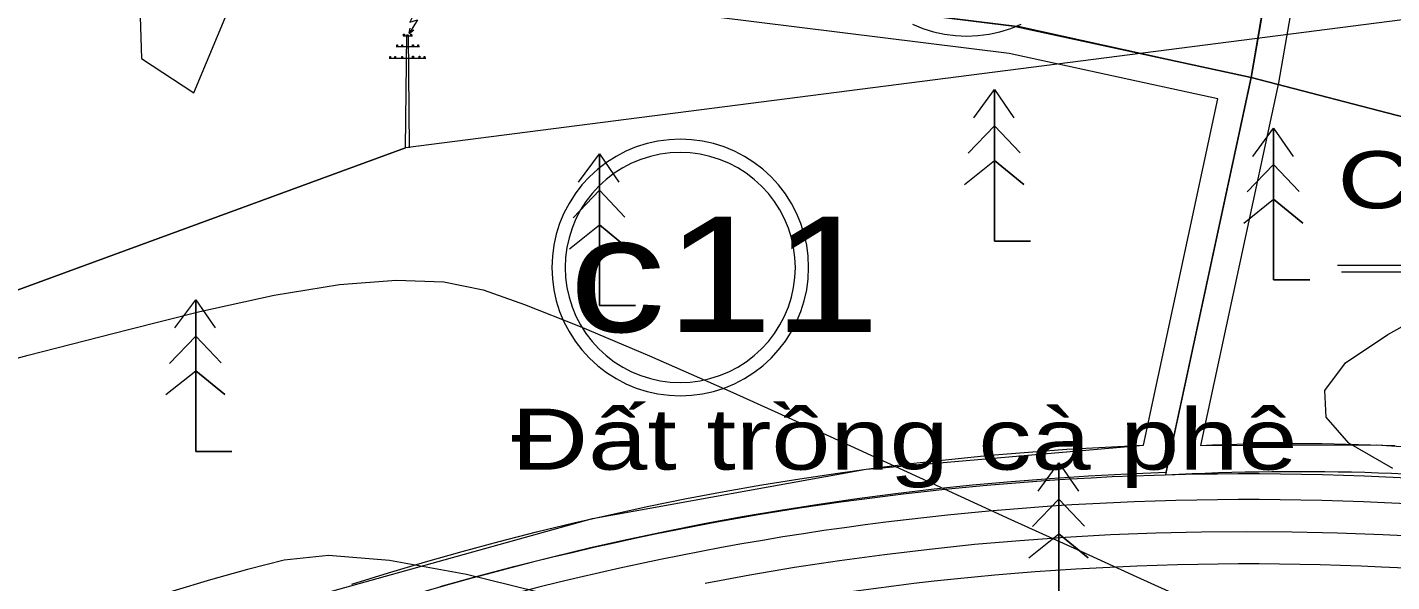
# Model space of a CAD drawing. Header units: metres. Extents: x 533049 to 537618, y 1849954 to 1852676.
# Drawn here: x 535111.4 to 535270.3, y 1851579.7 to 1851644.3 of the extents above; entities that cross this region are included whole.
import ezdxf

# ---------------------------------------------------------------- set-up
doc = ezdxf.new("R2010")
doc.units = ezdxf.units.M
doc.header["$LTSCALE"] = 2
for name, color, linetype, lineweight in [('1', 7, 'Continuous', 13), ('11', 7, 'Continuous', 13), ('13', 7, 'Continuous', 13), ('20', 7, 'Continuous', 13), ('38', 7, 'Continuous', 13), ('50', 7, 'Continuous', 13), ('52', 7, 'Continuous', 13), ('54', 7, 'Continuous', 13), ('55', 7, 'Continuous', 13), ('57', 7, 'Continuous', 13), ('60', 7, 'Continuous', 13)]:
    doc.layers.add(name, color=color, linetype=linetype, lineweight=lineweight)

msp = doc.modelspace()

# ---------------------------------------------------------------- linework, layer by layer
at = {"linetype": 'Continuous', "lineweight": 13}
msp.add_lwpolyline([(535123.96, 1851691.77), (535121.96, 1851680.98), (535114.92, 1851682.29), (535116.72, 1851692.99), (535108.17, 1851694.44), (535106.46, 1851693.25), (535104.98, 1851691.84), (535102.09, 1851687.49), (535090.28, 1851663.2), (535113.05, 1851650.05), (535127.45, 1851664.44), (535157.97, 1851652.99), (535226.26, 1851644.48), (535253.88, 1851638.5), (535258.75, 1851666.96), (535259.03, 1851668.6), (535203.05, 1851678.21), (535186.45, 1851681.15)], close=True, dxfattribs=at)
msp.add_lwpolyline([(535277.98, 1851665.34), (535272.7, 1851633.6), (535253.88, 1851638.5), (535259.03, 1851668.6), (535278, 1851665.44)], dxfattribs=at)
at = {"layer": '1'}
msp.add_line((535253.88, 1851638.5), (535243.92, 1851592.17), dxfattribs=at)
at = {"layer": '11'}
msp.add_lwpolyline([(535214.47, 1851644.71), (535215.67, 1851644.21), (535216.91, 1851643.82), (535218.19, 1851643.54), (535219.48, 1851643.37), (535220.78, 1851643.31), (535222.09, 1851643.37), (535223.38, 1851643.54), (535224.65, 1851643.82), (535225.9, 1851644.21), (535227.1, 1851644.71)], dxfattribs=at)
for points in [[(535202.37, 1851616.35), (535202.32, 1851617.65), (535202.15, 1851618.94), (535201.87, 1851620.22), (535201.47, 1851621.46), (535200.97, 1851622.66), (535200.37, 1851623.82), (535199.67, 1851624.92), (535198.88, 1851625.96), (535198, 1851626.92), (535197.03, 1851627.8), (535196, 1851628.59), (535194.9, 1851629.29), (535193.74, 1851629.89), (535192.54, 1851630.39), (535191.3, 1851630.79), (535190.02, 1851631.07), (535188.73, 1851631.24), (535187.43, 1851631.29), (535186.12, 1851631.24), (535184.83, 1851631.07), (535183.56, 1851630.79), (535182.31, 1851630.39), (535181.11, 1851629.89), (535179.95, 1851629.29), (535178.85, 1851628.59), (535177.82, 1851627.8), (535176.86, 1851626.92), (535175.98, 1851625.96), (535175.18, 1851624.92), (535174.48, 1851623.82), (535173.88, 1851622.66), (535173.38, 1851621.46), (535172.99, 1851620.22), (535172.71, 1851618.94), (535172.54, 1851617.65), (535172.48, 1851616.35), (535172.54, 1851615.04), (535172.71, 1851613.75), (535172.99, 1851612.48), (535173.38, 1851611.23), (535173.88, 1851610.03), (535174.48, 1851608.87), (535175.18, 1851607.77), (535175.98, 1851606.74), (535176.86, 1851605.78), (535177.82, 1851604.9), (535178.85, 1851604.1), (535179.95, 1851603.4), (535181.11, 1851602.8), (535182.31, 1851602.3), (535183.56, 1851601.91), (535184.83, 1851601.63), (535186.12, 1851601.46), (535187.43, 1851601.4), (535188.73, 1851601.46), (535190.02, 1851601.63), (535191.3, 1851601.91), (535192.54, 1851602.3), (535193.74, 1851602.8), (535194.9, 1851603.4), (535196, 1851604.1), (535197.03, 1851604.9), (535198, 1851605.78), (535198.88, 1851606.74), (535199.67, 1851607.77), (535200.37, 1851608.87), (535200.97, 1851610.03), (535201.47, 1851611.23), (535201.87, 1851612.48), (535202.15, 1851613.75), (535202.32, 1851615.04)], [(535200.83, 1851616.35), (535200.78, 1851617.51), (535200.62, 1851618.67), (535200.37, 1851619.82), (535200.02, 1851620.93), (535199.57, 1851622.01), (535199.03, 1851623.05), (535198.4, 1851624.03), (535197.69, 1851624.96), (535196.9, 1851625.82), (535196.04, 1851626.61), (535195.11, 1851627.32), (535194.13, 1851627.95), (535193.09, 1851628.49), (535192.01, 1851628.94), (535190.89, 1851629.29), (535189.75, 1851629.54), (535188.59, 1851629.7), (535187.43, 1851629.75), (535186.26, 1851629.7), (535185.1, 1851629.54), (535183.96, 1851629.29), (535182.84, 1851628.94), (535181.76, 1851628.49), (535180.73, 1851627.95), (535179.74, 1851627.32), (535178.81, 1851626.61), (535177.95, 1851625.82), (535177.16, 1851624.96), (535176.45, 1851624.03), (535175.82, 1851623.05), (535175.28, 1851622.01), (535174.83, 1851620.93), (535174.48, 1851619.82), (535174.23, 1851618.67), (535174.08, 1851617.51), (535174.03, 1851616.35), (535174.08, 1851615.18), (535174.23, 1851614.02), (535174.48, 1851612.88), (535174.83, 1851611.76), (535175.28, 1851610.68), (535175.82, 1851609.65), (535176.45, 1851608.66), (535177.16, 1851607.73), (535177.95, 1851606.87), (535178.81, 1851606.08), (535179.74, 1851605.37), (535180.73, 1851604.74), (535181.76, 1851604.2), (535182.84, 1851603.75), (535183.96, 1851603.4), (535185.1, 1851603.15), (535186.26, 1851603), (535187.43, 1851602.95), (535188.59, 1851603), (535189.75, 1851603.15), (535190.89, 1851603.4), (535192.01, 1851603.75), (535193.09, 1851604.2), (535194.13, 1851604.74), (535195.11, 1851605.37), (535196.04, 1851606.08), (535196.9, 1851606.87), (535197.69, 1851607.73), (535198.4, 1851608.66), (535199.03, 1851609.65), (535199.57, 1851610.68), (535200.02, 1851611.76), (535200.37, 1851612.88), (535200.62, 1851614.02), (535200.78, 1851615.18)]]:
    msp.add_lwpolyline(points, close=True, dxfattribs=at)
at = {"layer": '13'}
msp.add_lwpolyline([(535424.43, 1851577.9), (535269.24, 1851585.19), (535263.96, 1851585.4), (535258.67, 1851585.52), (535253.38, 1851585.56), (535248.1, 1851585.52), (535242.81, 1851585.39), (535237.53, 1851585.18), (535232.25, 1851584.88), (535226.97, 1851584.51), (535221.7, 1851584.05), (535216.44, 1851583.5), (535211.19, 1851582.87), (535205.95, 1851582.17), (535200.73, 1851581.37), (535195.51, 1851580.5), (535190.31, 1851579.54)], dxfattribs=at)
at = {"layer": '20'}
for points in [[(535274.24, 1851645.57), (535155.43, 1851630.28), (535103.63, 1851611.31), (535064.32, 1851597.08), (535083.94, 1851665.65)], [(535064.32, 1851597.08), (535103.63, 1851611.31), (535155.43, 1851630.28)]]:
    msp.add_lwpolyline(points, dxfattribs=at)
at = {"layer": '38'}
for points in [[(535106.44, 1851563.25), (535115.75, 1851566.85), (535146.01, 1851578.4), (535177.21, 1851587.08), (535209.08, 1851592.85), (535241.35, 1851595.63), (535250.03, 1851636.01), (535225.72, 1851641.28), (535157.19, 1851649.81), (535128.26, 1851660.67), (535113.58, 1851645.99), (535104.91, 1851651)], [(535149.2, 1851579.43), (535153.46, 1851580.76), (535157.75, 1851582.03), (535162.05, 1851583.25), (535166.36, 1851584.42), (535170.69, 1851585.53), (535175.03, 1851586.58), (535179.39, 1851587.58), (535183.76, 1851588.52), (535188.14, 1851589.41), (535192.53, 1851590.24), (535196.93, 1851591.01), (535201.34, 1851591.73), (535205.76, 1851592.39), (535210.19, 1851592.99), (535214.62, 1851593.54), (535219.06, 1851594.03), (535223.51, 1851594.46), (535227.96, 1851594.84), (535232.42, 1851595.16), (535236.88, 1851595.42), (535241.35, 1851595.63), (535250.03, 1851636.01), (535225.72, 1851641.28), (535157.19, 1851649.81)]]:
    msp.add_lwpolyline(points, dxfattribs=at)
at = {"layer": '50'}
msp.add_lwpolyline([(535297.15, 1851655.29), (535261.19, 1851661.56), (535257.07, 1851637.88), (535247.98, 1851595.61), (535249.4, 1851595.67), (535250.81, 1851595.71), (535252.23, 1851595.75), (535253.64, 1851595.78), (535255.06, 1851595.8), (535256.47, 1851595.82), (535257.89, 1851595.83), (535259.31, 1851595.83), (535260.72, 1851595.83), (535262.14, 1851595.82), (535263.55, 1851595.8), (535264.97, 1851595.77), (535266.38, 1851595.74), (535267.8, 1851595.7), (535269.21, 1851595.66), (535270.63, 1851595.6)], dxfattribs=at)
msp.add_lwpolyline([(535261.19, 1851661.56), (535257.07, 1851637.88), (535247.98, 1851595.61), (535268.51, 1851595.68), (535288.98, 1851594.27), (535336.47, 1851592.04), (535340.47, 1851619.68), (535292.45, 1851628.32), (535297.15, 1851655.29)], close=True, dxfattribs=at)
at = {"layer": '52'}
msp.add_lwpolyline([(535111.58, 1851682.9), (535111.22, 1851682.11), (535110.93, 1851681.29), (535106.98, 1851668.47), (535105.24, 1851662.06), (535103.19, 1851655.74), (535113.05, 1851650.05), (535127.45, 1851664.44), (535157.97, 1851652.99), (535226.97, 1851644.43), (535253.88, 1851638.5), (535258.47, 1851665.33), (535194.43, 1851676.49), (535123.26, 1851688.02), (535121.96, 1851680.98), (535114.92, 1851682.29)], close=True, dxfattribs=at)
at = {"layer": '54'}
for p, q in [((535405.69, 1851582.53), (535269.42, 1851588.94)), ((535402.18, 1851575.19), (535269.06, 1851581.44))]:
    msp.add_line(p, q, dxfattribs=at)
for radius in [338.77, 331.27]:
    msp.add_arc((535253.52, 1851250.53), radius, 87.3103, 113.5353, dxfattribs=at)
at = {"layer": '55'}
msp.add_line((535401.44, 1851585.74), (535269.56, 1851591.93), dxfattribs=at)
for points in [[(535103.19, 1851655.74), (535113.05, 1851650.05), (535127.45, 1851664.44), (535157.97, 1851652.99), (535226.26, 1851644.48), (535253.88, 1851638.5), (535258.55, 1851665.31), (535194.43, 1851676.49), (535123.26, 1851688.02), (535121.96, 1851680.98), (535114.92, 1851682.29), (535111.58, 1851682.9), (535111.55, 1851682.84), (535111.53, 1851682.79), (535111.5, 1851682.74), (535111.47, 1851682.68), (535111.45, 1851682.63), (535111.42, 1851682.57), (535111.4, 1851682.52)], [(535300.91, 1851657.93), (535258.55, 1851665.31), (535253.88, 1851638.5), (535243.92, 1851592.17), (535245.47, 1851592.25), (535247.01, 1851592.33), (535248.56, 1851592.39), (535250.11, 1851592.44), (535251.65, 1851592.49), (535253.2, 1851592.52), (535254.75, 1851592.55), (535256.29, 1851592.57), (535257.84, 1851592.58), (535259.39, 1851592.59), (535260.94, 1851592.58), (535262.48, 1851592.57), (535264.03, 1851592.55), (535265.58, 1851592.52), (535267.12, 1851592.48), (535268.67, 1851592.43), (535270.22, 1851592.37), (535271.76, 1851592.31)]]:
    msp.add_lwpolyline(points, dxfattribs=at)
msp.add_arc((535253.52, 1851250.53), 341.77, 87.3103, 113.5353, dxfattribs=at)
at = {"layer": '57'}
for p, q in [((535155.85, 1851643.64), (535156, 1851644.25)), ((535155.16, 1851643.33), (535156.24, 1851643.33)), ((535154.34, 1851642.08), (535157.05, 1851642.08)), ((535153.53, 1851640.75), (535157.81, 1851640.75)), ((535224.01, 1851637.09), (535224.01, 1851619.42)), ((535220.95, 1851629.65), (535224.01, 1851632.85)), ((535226.99, 1851629.72), (535224.01, 1851632.85)), ((535256.51, 1851632.59), (535256.51, 1851614.92)), ((535178.01, 1851629.59), (535178.01, 1851611.92)), ((535220.53, 1851626.03), (535224.01, 1851628.81)), ((535227.42, 1851626.03), (535224.01, 1851628.81)), ((535253.45, 1851625.15), (535256.51, 1851628.35)), ((535259.49, 1851625.22), (535256.51, 1851628.35)), ((535174.95, 1851622.15), (535178.01, 1851625.35)), ((535180.99, 1851622.22), (535178.01, 1851625.35)), ((535253.03, 1851621.53), (535256.51, 1851624.31)), ((535259.92, 1851621.53), (535256.51, 1851624.31)), ((535174.53, 1851618.53), (535178.01, 1851621.31)), ((535181.42, 1851618.53), (535178.01, 1851621.31)), ((535224.01, 1851619.42), (535228.22, 1851619.42)), ((535256.51, 1851614.92), (535260.72, 1851614.92)), ((535131.01, 1851612.59), (535131.01, 1851594.92)), ((535178.01, 1851611.92), (535182.22, 1851611.92)), ((535127.95, 1851605.15), (535131.01, 1851608.35)), ((535133.99, 1851605.22), (535131.01, 1851608.35)), ((535127.53, 1851601.53), (535131.01, 1851604.31)), ((535134.42, 1851601.53), (535131.01, 1851604.31)), ((535131.01, 1851594.92), (535135.22, 1851594.92)), ((535231.51, 1851593.59), (535231.51, 1851575.92)), ((535228.45, 1851586.15), (535231.51, 1851589.35)), ((535234.49, 1851586.22), (535231.51, 1851589.35)), ((535228.03, 1851582.53), (535231.51, 1851585.31)), ((535234.92, 1851582.53), (535231.51, 1851585.31))]:
    msp.add_line(p, q, dxfattribs=at)
for points in [[(535124.72, 1851640.69), (535130.81, 1851636.69), (535137.77, 1851653.48), (535143.71, 1851657.35), (535144.71, 1851683.29), (535123.23, 1851687.07)], [(535124.72, 1851640.69), (535130.81, 1851636.69), (535137.77, 1851653.48), (535143.71, 1851657.35), (535144.71, 1851683.29), (535123.23, 1851687.07)], [(535253.88, 1851638.5), (535272.7, 1851633.6), (535277.85, 1851664.58), (535260.93, 1851666.73), (535258.75, 1851666.96)], [(535253.88, 1851638.5), (535272.7, 1851633.6), (535277.85, 1851664.58), (535260.93, 1851666.73), (535258.75, 1851666.96)], [(535155.22, 1851643.34), (535155.22, 1851643.54), (535155.31, 1851643.54), (535155.31, 1851643.34)], [(535156.06, 1851643.34), (535156.06, 1851643.54), (535156.15, 1851643.54), (535156.15, 1851643.34)], [(535153.61, 1851640.75), (535153.61, 1851640.95), (535153.7, 1851640.95), (535153.7, 1851640.75)], [(535154.2, 1851640.75), (535154.2, 1851640.95), (535154.29, 1851640.95), (535154.29, 1851640.75)], [(535154.42, 1851642.08), (535154.42, 1851642.28), (535154.51, 1851642.28), (535154.51, 1851642.08)], [(535155.01, 1851642.08), (535155.01, 1851642.28), (535155.1, 1851642.28), (535155.1, 1851642.08)], [(535155.01, 1851640.75), (535155.01, 1851640.95), (535155.1, 1851640.95), (535155.1, 1851640.75)], [(535156.27, 1851642.09), (535156.27, 1851642.29), (535156.36, 1851642.29), (535156.36, 1851642.09)], [(535156.27, 1851640.76), (535156.27, 1851640.96), (535156.36, 1851640.96), (535156.36, 1851640.76)], [(535156.86, 1851642.08), (535156.86, 1851642.28), (535156.95, 1851642.28), (535156.95, 1851642.08)], [(535157.02, 1851640.76), (535157.02, 1851640.96), (535157.11, 1851640.96), (535157.11, 1851640.76)], [(535157.61, 1851640.75), (535157.61, 1851640.95), (535157.7, 1851640.95), (535157.7, 1851640.75)]]:
    msp.add_lwpolyline(points, close=True, dxfattribs=at)
for points in [[(535274.24, 1851645.57), (535155.43, 1851630.28), (535103.63, 1851611.31), (535064.32, 1851597.08), (535083.94, 1851665.65)], [(535156.62, 1851646.24), (535155.94, 1851644.95), (535156.83, 1851645.21), (535155.85, 1851643.61), (535156.4, 1851644.05)], [(535155.43, 1851630.28), (535155.58, 1851643.44), (535155.75, 1851643.44), (535155.86, 1851630.28)], [(535221.59, 1851633.8), (535224.01, 1851637.09), (535226.28, 1851633.8)], [(535221.59, 1851633.8), (535224.01, 1851637.09), (535226.28, 1851633.8)], [(535228.22, 1851619.42), (535224.01, 1851619.42), (535224.01, 1851637.09)], [(535220.95, 1851629.65), (535224.01, 1851632.85), (535226.99, 1851629.72)], [(535254.09, 1851629.3), (535256.51, 1851632.59), (535258.78, 1851629.3)], [(535254.09, 1851629.3), (535256.51, 1851632.59), (535258.78, 1851629.3)], [(535260.72, 1851614.92), (535256.51, 1851614.92), (535256.51, 1851632.59)], [(535064.32, 1851597.08), (535103.63, 1851611.31), (535155.43, 1851630.28)], [(535175.59, 1851626.3), (535178.01, 1851629.59), (535180.28, 1851626.3)], [(535175.59, 1851626.3), (535178.01, 1851629.59), (535180.28, 1851626.3)], [(535182.22, 1851611.92), (535178.01, 1851611.92), (535178.01, 1851629.59)], [(535220.53, 1851626.03), (535224.01, 1851628.81), (535227.42, 1851626.03)], [(535253.45, 1851625.15), (535256.51, 1851628.35), (535259.49, 1851625.22)], [(535174.95, 1851622.15), (535178.01, 1851625.35), (535180.99, 1851622.22)], [(535263.95, 1851616.6), (535318.9, 1851616.6), (535327.84, 1851625.26), (535325, 1851620.92)], [(535264.43, 1851615.85), (535318.66, 1851615.85), (535325.72, 1851625.64)], [(535253.03, 1851621.53), (535256.51, 1851624.31), (535259.92, 1851621.53)], [(535174.53, 1851618.53), (535178.01, 1851621.31), (535181.42, 1851618.53)], [(535108.19, 1851605.25), (535111.52, 1851606.14), (535116.52, 1851607.43), (535123.18, 1851609.11), (535131.5, 1851611.2), (535140.14, 1851613.13), (535147.76, 1851614.35), (535154.35, 1851614.86), (535159.92, 1851614.66), (535164.47, 1851613.74), (535169.31, 1851612.05), (535175.78, 1851609.49), (535183.86, 1851606.07), (535193.56, 1851601.79), (535204.88, 1851596.65), (535216.2, 1851591.46), (535225.93, 1851587), (535234.05, 1851583.29), (535240.57, 1851580.32), (535245.48, 1851578.08)], [(535128.59, 1851609.3), (535131.01, 1851612.59), (535133.28, 1851609.3)], [(535128.59, 1851609.3), (535131.01, 1851612.59), (535133.28, 1851609.3)], [(535135.22, 1851594.92), (535131.01, 1851594.92), (535131.01, 1851612.59)], [(535270.39, 1851592.93), (535265.25, 1851595.87), (535262.61, 1851598.9), (535262.49, 1851602.03), (535264.88, 1851605.25), (535269.79, 1851608.55), (535275.61, 1851611.78)], [(535127.95, 1851605.15), (535131.01, 1851608.35), (535133.99, 1851605.22)], [(535127.53, 1851601.53), (535131.01, 1851604.31), (535134.42, 1851601.53)], [(535229.09, 1851590.3), (535231.51, 1851593.59), (535233.78, 1851590.3)], [(535229.09, 1851590.3), (535231.51, 1851593.59), (535233.78, 1851590.3)], [(535235.72, 1851575.92), (535231.51, 1851575.92), (535231.51, 1851593.59)], [(535228.45, 1851586.15), (535231.51, 1851589.35), (535234.49, 1851586.22)], [(535228.03, 1851582.53), (535231.51, 1851585.31), (535234.92, 1851582.53)], [(535224.54, 1851561.45), (535224.25, 1851561.58), (535223.87, 1851561.75), (535223.4, 1851561.97), (535222.83, 1851562.23), (535222.17, 1851562.53), (535220.16, 1851563.26), (535215.56, 1851564.78), (535208.35, 1851567.09), (535198.55, 1851570.21), (535186.14, 1851574.12), (535173.39, 1851577.89), (535162.53, 1851580.59), (535153.56, 1851582.22), (535146.49, 1851582.78), (535141.32, 1851582.26), (535137.06, 1851581.15), (535132.73, 1851579.94), (535128.35, 1851578.62), (535123.9, 1851577.2), (535119.39, 1851575.67), (535114.96, 1851574.12), (535110.77, 1851572.64)]]:
    msp.add_lwpolyline(points, dxfattribs=at)
at = {"layer": '60'}
msp.add_lwpolyline([(535159.49, 1851579.16), (535163.83, 1851580.38), (535168.19, 1851581.54), (535172.57, 1851582.65), (535176.96, 1851583.7), (535181.36, 1851584.69), (535185.78, 1851585.62), (535190.21, 1851586.5), (535194.65, 1851587.32), (535199.1, 1851588.08), (535203.56, 1851588.78), (535208.02, 1851589.43), (535212.5, 1851590.01), (535216.98, 1851590.54), (535221.47, 1851591.01), (535225.97, 1851591.42), (535230.47, 1851591.77), (535234.97, 1851592.07), (535239.48, 1851592.3), (535243.99, 1851592.48), (535253.88, 1851638.5), (535226.26, 1851644.48)], dxfattribs=at)

# ---------------------------------------------------------------- texts
at = {"layer": '11', "width": 1.25}
msp.add_text('c11', height=13.44, dxfattribs=at).set_placement((535174.48, 1851608.84))
at = {"layer": '57'}
for s, height, width, p in [('Chợ Huớng Phùng', 6.657, 1.35, (535263.95, 1851623.24)), ('Đất trồng cà phê', 7.122, 1.3, (535167.76, 1851592.79))]:
    msp.add_text(s, height=height, dxfattribs=dict(at, width=width)).set_placement(p)

doc.saveas('drawing.dxf')
